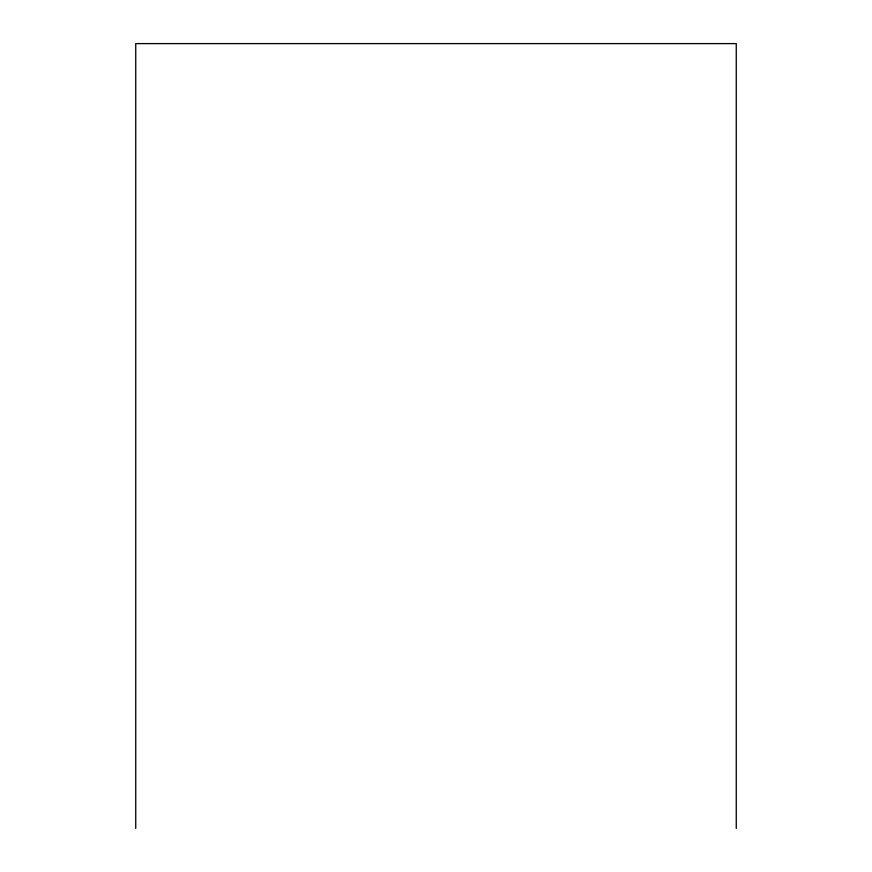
<?xml version="1.0" encoding="UTF-8"?>
<svg xmlns="http://www.w3.org/2000/svg" width="872" height="872" viewBox="0 0 872 872"><rect width="100%" height="100%" fill="white"/><g stroke="black" fill="none" stroke-linecap="round" stroke-linejoin="round"><path stroke-width="1.31" d="M736.262 828.4L736.262 43.6L135.738 43.6L135.738 828.4"/></g></svg>
